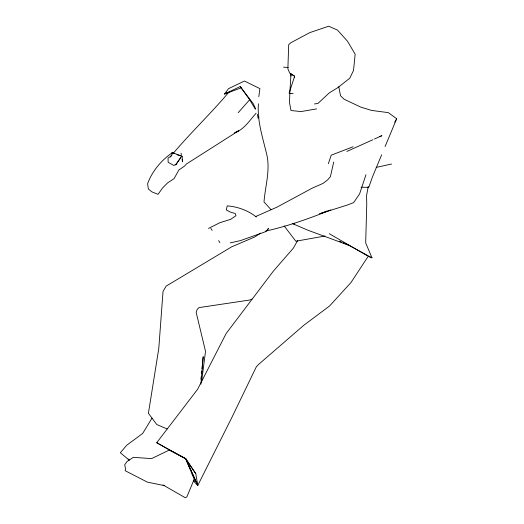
<?xml version="1.0" encoding="UTF-8"?>
<svg xmlns="http://www.w3.org/2000/svg" width="524" height="524" viewBox="0 0 524 524"><rect width="100%" height="100%" fill="white"/><g stroke="black" fill="none" stroke-linecap="round" stroke-linejoin="round"><path stroke-width="0.79" d="M289.818 93.193L289.523 102.547L290.964 110.525L301.018 111.56L316.548 108.907M258.43 103.772C257.002 121.575 263.245 138.984 267.129 156.159C270.043 171.623 265.196 186.596 264.004 201.937L271.052 209.672M258.797 96.665L259.93 88.635L244.459 81.037L228.536 88.661L224.586 94.032L241.571 87.698M289.87 92.388L290.984 73.812L294.626 76.235L294.429 77.775M200.902 384.164L203.194 356.661L202.546 363.086M200.941 379.16L201.177 376.749M201.504 373.533L201.74 371.123M201.982 368.713L202.388 364.697M201.55 382.101L205.519 351.29L196.14 312.297L197.175 309.429L199.009 307.601L249.765 300.016L252.018 299.066M368.241 186.524L366.577 195.445L366.754 204.452L365.68 242.894L371.988 257.854L368.837 256.655L329.301 233.704M333.703 162.04L330.415 176.686L327.592 179.915L323.131 183.348L312.206 188.155L277.268 207.013L255.319 216.694M365.975 174.721L359.588 193.932L353.595 202.631L347.274 205.061L319.679 213.759L327.1 210.976M328.352 163.685L331.207 155.189L353.143 146.746M194.273 479.034L186.93 496.739L185.372 497.8L162.977 484.929M381.642 154.855L372.551 176.686L368.758 187.337L361.056 187.225M385.094 146.569L396.694 118.712L388.284 112.634L371.562 110.42L360.722 107.093L344.013 99.18L340.502 95.702L338.792 86.729M193.271 480.763L197.784 485.434L231.988 417.209L256.288 366.905L258.411 364.573L303.724 325.345L329.629 305.944L350.916 282.619L367.71 257.068M195.786 473.709L185.679 458.697L197.79 485.414L195.786 473.709L185.692 458.703L156.722 442.701L197.568 389.352L226.172 333.474L273.338 271.144L293.342 248.166L297.704 240.385M152.032 418.113L142.666 433.453L126.657 445.302L120.343 452.743L128.93 459.882M394.651 122.21L396.694 118.712M176.516 163.802L180.977 157.252L175.573 164.995L176.516 163.802L173.87 165.499L168.145 162.283L168.053 158.032L170.798 156.283L172.075 154.6L170.326 156.971M259.02 116.976L258.077 118.201L257.422 114.33M256.125 113.177C249.614 120.389 243.863 129.919 234.189 132.985M229.296 91.68C211.552 112.778 191.509 131.865 173.667 152.825L171.905 153.054L172.376 152.602L182.142 156.309L182.49 161.733L182.097 159.394M238.165 112.699L249.673 99.73L240.202 86.545L224.586 94.032L226.551 92.925M172.376 152.602C161.392 160.252 152.242 170.988 147.617 183.642L148.331 188.974L151.953 191.889L158.032 194.339L162.466 188.07L167.549 182.942L174.053 178.664L178.887 169.992L184.513 166.095L186.465 163.973L238.669 130.758L235.748 132.081M260.592 233.108L254.572 237.058L231.647 246.837L166.147 286.124L163.043 291.383L158.772 348.604L148.41 413.298L156.761 424.519L167.149 428.966M267.443 229.316L268.589 228.575L265.917 231.516L262.589 232.774L240.398 240.627L230.18 242.894M208.487 228.431L219.857 222.713L230.684 219.314L235.977 215.718L235.211 213.478L230.527 212.161L226.296 209.954L227.219 205.88C237.464 206.62 248.35 210.524 256.315 217.008M169.507 449.939L151.58 458.624L133.325 457.328L127.018 461.533L124.732 464.768L125.498 468.875L125.177 470.703L147.395 482.146L164.516 485.65M346.855 151.443L372.937 139.712M374.424 139.037L381.878 135.69L379.612 136.561M330.834 209.914C309.586 218.377 287.931 226.185 265.563 231.117M376.173 167.418L391.572 164.012M324.998 236.01L295.824 241.23L284.146 225.916M314.459 103.968L317.983 103.418L329.314 92.853L338.144 87.41L349.822 78.142L353.517 70.458L355.167 54.208L347.517 41.258L337.548 30.143L328.672 26.2L309.743 32.645L290.486 42.929L288.685 44.769L287.879 68.821L289.759 73.216L294.626 76.235L289.11 93.226L293.178 93.672M283.51 67.157L288.22 67.511M292.372 223.46L294.711 224.121M171.905 153.054L174.099 153.748M177.027 154.678L182.142 156.309M292.34 223.558L308.04 230.272L349.023 245.343L371.988 257.854M339.329 241.151L341.569 242.121M343.056 242.763L349.023 245.343L347.674 244.498M156.722 442.701L170.28 450.529M128.164 459.024L129.264 460.19M240.202 86.545L253.308 103.765L255.476 108.579M210.858 228.372L212.148 230.416M218.619 240.621L219.916 242.664M249.673 99.73L255.391 109.28M197.79 485.414L185.692 458.683L169.855 450.312L185.679 458.697L190.304 469.838M190.913 471.325L195.216 481.739M181.068 153.172L181.324 154.731M290.813 73.629L291.062 76.026"/></g></svg>
